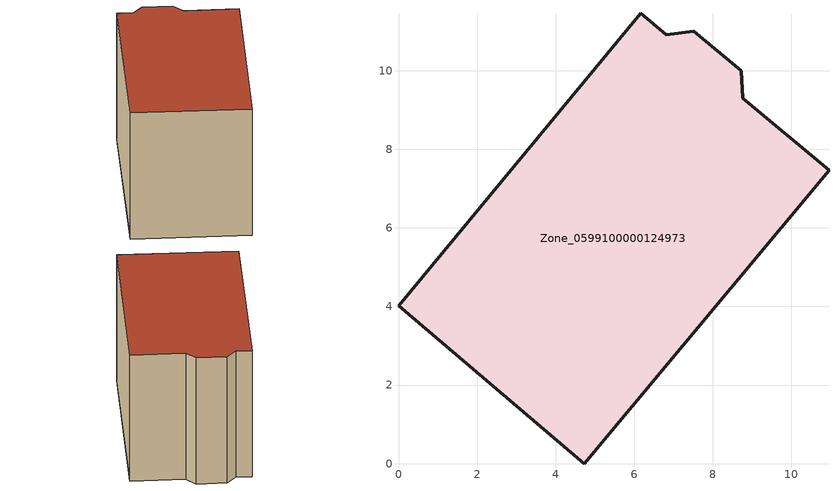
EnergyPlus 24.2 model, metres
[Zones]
Zone_0599100000124973
 floor ground (C_G): 0,4.02 6.17,11.46 6.82,10.92 7.51,11 8.72,10 8.77,9.3 10.96,7.47 4.73,0 z0
 wall outside (C_F): 4.73,0 10.96,7.47 8.77,9.3 8.72,10 7.51,11 6.82,10.92 6.17,11.46 0,4.02 4.73,0 z0:7.51
 roof outside (C_R): 6.17,11.46 0,4.02 4.73,0 10.96,7.47 8.77,9.3 8.72,10 7.51,11 6.82,10.92 z7.51
[BUILDING]
Pand.0599100000124973: North Axis=0; Terrain=City; Loads Convergence Tolerance Value=0.04; Temperature Convergence Tolerance Value=0.4; Solar Distribution=FullExterior; Maximum Number of Warmup Days=25; Minimum Number of Warmup Days=1
[Site:Location]
Rotterdam.The.Hague.AP_ZH_NLD Design_Conditions: Latitude=51.96; Longitude=4.45; Time Zone=1; Elevation=-4.5
[SITE:GROUNDTEMPERATURE:BUILDINGSURFACE]
18, 18, 18, 18, 18, 18, 18, 18, 18, 18, 18, 18
[MATERIAL] Thermal Absorptance=0.9; Solar Absorptance=0.7; Visible Absorptance=0.7
Name | Roughness | Thickness | Conductivity | Density | Specific Heat
G.TI.1946 | MediumSmooth | 0.15 | 1 | 540 | 1210
F.TI.1946 | Rough | 0.3 | 0.857143 | 1920 | 840
R.TI.1946 | MediumRough | 0.2 | 0.1 | 1500 | 1000
[CONSTRUCTION]
C_G: G.TI.1946
C_F: F.TI.1946
C_R: R.TI.1946
[ZONE]
Zone_0599100000124973: Type=1; Multiplier=1; Ceiling Height=Autocalculate; Volume=Autocalculate; Floor Area=autocalculate; Part of Total Floor Area=Yes
[ZONEINFILTRATION:DESIGNFLOWRATE]
Infil_Zone_0599100000124973: Zone or ZoneList or Space or SpaceList=Zone_0599100000124973; Schedule=AlwaysOn; Design Flow Rate Calculation Method=Flow/Area; Flow Rate per Floor Area=0.003; Constant Term Coefficient=1; Temperature Term Coefficient=0; Velocity Term Coefficient=0; Velocity Squared Term Coefficient=0
[HVACTEMPLATE:ZONE:IDEALLOADSAIRSYSTEM]
Zone_0599100000124973: Maximum Heating Supply Air Temperature=50; Minimum Cooling Supply Air Temperature=13; Maximum Heating Supply Air Humidity Ratio=0.0156; Minimum Cooling Supply Air Humidity Ratio=0.0077; Heating Limit=NoLimit; Cooling Limit=NoLimit; Dehumidification Control Type=ConstantSensibleHeatRatio; Cooling Sensible Heat Ratio=0.7; Dehumidification Setpoint=60; Humidification Control Type=None; Humidification Setpoint=30; Outdoor Air Method=None; Outdoor Air Flow Rate per Person=0.00944; Outdoor Air Flow Rate per Zone Floor Area=0; Outdoor Air Flow Rate per Zone=0; Demand Controlled Ventilation Type=None; Outdoor Air Economizer Type=NoEconomizer; Heat Recovery Type=None; Sensible Heat Recovery Effectiveness=0.7; Latent Heat Recovery Effectiveness=0.65
[ZONECONTROL:THERMOSTAT]
ThermostatControl_Zone_0599100000124973: Zone or ZoneList=Zone_0599100000124973; Control Type Schedule=DualSetpointControlType; Control 1=Thermostat_Zone_0599100000124973; Temperature Difference Between Cutout And Setpoint=0
[THERMOSTATSETPOINT:DUALSETPOINT]
Thermostat_Zone_0599100000124973: Heating Setpoint Temperature Schedule=HeatingSetpoint_Zone_0599100000124973; Cooling Setpoint Temperature Schedule=CoolingSetpoint_Zone_0599100000124973
[SCHEDULE:COMPACT]
HeatingSetpoint_Zone_0599100000124973: Through: 12/31, For: AllDays, Until: 24:00, 21
CoolingSetpoint_Zone_0599100000124973: Through: 12/31, For: AllDays, Until: 24:00, 24
DualSetpointControlType: Through: 12/31, For: AllDays, Until: 24:00, 4
AlwaysOn: Through: 12/31, For: AllDays, Until: 24:00, 1
